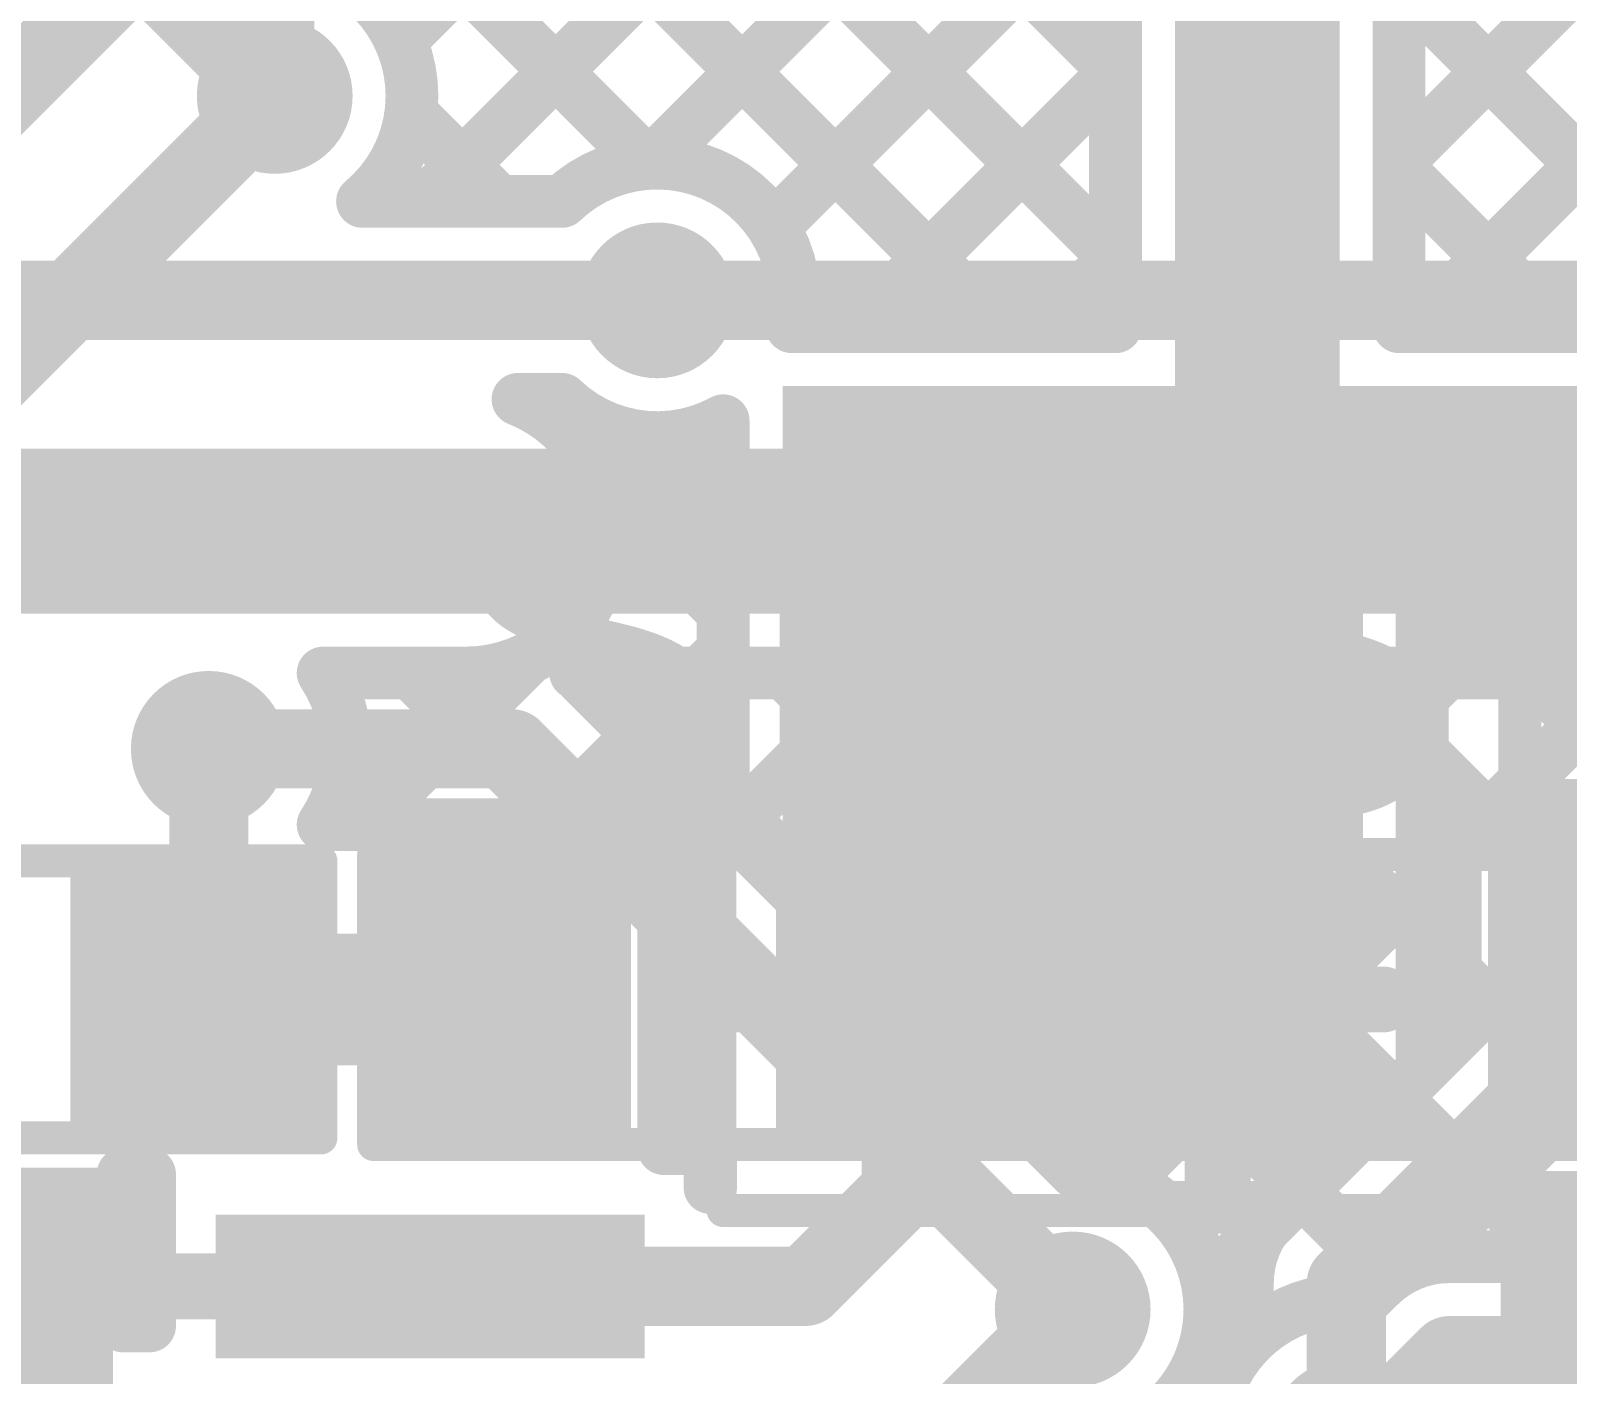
# Model space of a CAD drawing. Header units: millimetres. Extents: x -0.01 to 3.73, y -0.01 to 3.05.
# Drawn here: x 1.14 to 1.373, y 2.0532 to 2.2569 of the extents above; entities that cross this region are included whole.
import ezdxf

# ---------------------------------------------------------------- set-up
doc = ezdxf.new("R2010")
doc.units = ezdxf.units.MM
doc.header["$MEASUREMENT"] = 0
for name, color, linetype in [('BottomLayer', 5, 'Continuous'), ('TopLayer', 1, 'Continuous'), ('TopOverlay', 2, 'Continuous'), ('TopPaste', 8, 'Continuous'), ('TopSolder', 216, 'Continuous'), ('ViaHoleLayer', 16, 'Continuous')]:
    doc.layers.add(name, color=color, linetype=linetype)
doc.styles.add('Arial', font='', dxfattribs={"height": 0.2})
doc.styles.get('Arial').set_extended_font_data('Arial')

# ---------------------------------------------------------------- blocks, each defined once
blk = doc.blocks.new('16_QSOP_10')
at = {"layer": 'TopLayer'}
for points in [[(-0.0689, -0.09439), (-0.12598, -0.09439), (-0.12598, -0.08061), (-0.0689, -0.08061)], [(0.12598, -0.09439), (0.0689, -0.09439), (0.0689, -0.08061), (0.12598, -0.08061)]]:
    blk.add_hatch(color=1, dxfattribs=at).paths.add_polyline_path(points)
at = {"layer": 'TopPaste'}
for points in [[(-0.0689, -0.09439), (-0.12598, -0.09439), (-0.12598, -0.08061), (-0.0689, -0.08061)], [(0.12598, -0.09439), (0.0689, -0.09439), (0.0689, -0.08061), (0.12598, -0.08061)]]:
    blk.add_hatch(color=8, dxfattribs=at).paths.add_polyline_path(points)
at = {"layer": 'TopSolder'}
for points in [[(-0.0649, -0.09839), (-0.12998, -0.09839), (-0.12998, -0.07661), (-0.0649, -0.07661)], [(0.12998, -0.09839), (0.0649, -0.09839), (0.0649, -0.07661), (0.12998, -0.07661)]]:
    blk.add_hatch(color=216, dxfattribs=at).paths.add_polyline_path(points)
at = {"layer": 'TopOverlay', "const_width": 0.005}
blk.add_lwpolyline([(0.053, -0.099), (-0.053, -0.099)], dxfattribs=at)
at = {"layer": 'TopOverlay', "const_width": 0.0025}
for points in [[(-0.05425, -0.099, 1), (-0.05175, -0.099, 1)], [(0.05175, -0.099, 1), (0.05425, -0.099, 1)]]:
    blk.add_lwpolyline(points, format="xyb", close=True, dxfattribs=at)
blk = doc.blocks.new('S______B______31')
at = {"layer": 'TopLayer'}
for points in [[(-0.045, -0.0175), (-0.045, 0.0175), (-0.015, 0.0175), (-0.015, -0.0175)], [(0.015, -0.0175), (0.015, 0.0175), (0.045, 0.0175), (0.045, -0.0175)]]:
    blk.add_hatch(color=1, dxfattribs=at).paths.add_polyline_path(points)
at = {"layer": 'TopPaste'}
for points in [[(-0.045, -0.0175), (-0.045, 0.0175), (-0.015, 0.0175), (-0.015, -0.0175)], [(0.015, -0.0175), (0.015, 0.0175), (0.045, 0.0175), (0.045, -0.0175)]]:
    blk.add_hatch(color=8, dxfattribs=at).paths.add_polyline_path(points)
at = {"layer": 'TopSolder'}
for points in [[(-0.049, -0.0215), (-0.049, 0.0215), (-0.011, 0.0215), (-0.011, -0.0215)], [(0.011, -0.0215), (0.011, 0.0215), (0.049, 0.0215), (0.049, -0.0215)]]:
    blk.add_hatch(color=216, dxfattribs=at).paths.add_polyline_path(points)
at = {"layer": 'TopOverlay', "const_width": 0.005}
for points in [[(0.05, 0.022), (-0.05, 0.022)], [(-0.05, 0.022), (-0.05, -0.022)], [(0.05, 0.022), (0.05, -0.022)], [(0.05, -0.022), (-0.05, -0.022)]]:
    blk.add_lwpolyline(points, dxfattribs=at)
at = {"layer": 'TopOverlay', "const_width": 0.0025}
for points in [[(-0.05125, 0.022, 1), (-0.04875, 0.022, 1)], [(-0.05125, 0.022, 1), (-0.04875, 0.022, 1)], [(0.04875, 0.022, 1), (0.05125, 0.022, 1)], [(0.04875, 0.022, 1), (0.05125, 0.022, 1)], [(-0.05125, -0.022, 1), (-0.04875, -0.022, 1)], [(-0.05125, -0.022, 1), (-0.04875, -0.022, 1)], [(0.04875, -0.022, 1), (0.05125, -0.022, 1)], [(0.04875, -0.022, 1), (0.05125, -0.022, 1)]]:
    blk.add_lwpolyline(points, format="xyb", close=True, dxfattribs=at)
blk = doc.blocks.new('S______B______51')
at = {"layer": 'TopLayer'}
for points in [[(-0.045, -0.0175), (-0.045, 0.0175), (-0.015, 0.0175), (-0.015, -0.0175)], [(0.015, -0.0175), (0.015, 0.0175), (0.045, 0.0175), (0.045, -0.0175)]]:
    blk.add_hatch(color=1, dxfattribs=at).paths.add_polyline_path(points)
at = {"layer": 'TopPaste'}
for points in [[(-0.045, -0.0175), (-0.045, 0.0175), (-0.015, 0.0175), (-0.015, -0.0175)], [(0.015, -0.0175), (0.015, 0.0175), (0.045, 0.0175), (0.045, -0.0175)]]:
    blk.add_hatch(color=8, dxfattribs=at).paths.add_polyline_path(points)
at = {"layer": 'TopSolder'}
for points in [[(-0.049, -0.0215), (-0.049, 0.0215), (-0.011, 0.0215), (-0.011, -0.0215)], [(0.011, -0.0215), (0.011, 0.0215), (0.049, 0.0215), (0.049, -0.0215)]]:
    blk.add_hatch(color=216, dxfattribs=at).paths.add_polyline_path(points)
at = {"layer": 'TopOverlay', "const_width": 0.005}
for points in [[(0.05, 0.022), (-0.05, 0.022)], [(-0.05, 0.022), (-0.05, -0.022)], [(0.05, 0.022), (0.05, -0.022)], [(0.05, -0.022), (-0.05, -0.022)]]:
    blk.add_lwpolyline(points, dxfattribs=at)
at = {"layer": 'TopOverlay', "const_width": 0.0025}
for points in [[(-0.05125, 0.022, 1), (-0.04875, 0.022, 1)], [(-0.05125, 0.022, 1), (-0.04875, 0.022, 1)], [(0.04875, 0.022, 1), (0.05125, 0.022, 1)], [(0.04875, 0.022, 1), (0.05125, 0.022, 1)], [(-0.05125, -0.022, 1), (-0.04875, -0.022, 1)], [(-0.05125, -0.022, 1), (-0.04875, -0.022, 1)], [(0.04875, -0.022, 1), (0.05125, -0.022, 1)], [(0.04875, -0.022, 1), (0.05125, -0.022, 1)]]:
    blk.add_lwpolyline(points, format="xyb", close=True, dxfattribs=at)
blk = doc.blocks.new('S______B______52')
at = {"layer": 'TopLayer'}
for points in [[(-0.045, -0.0175), (-0.045, 0.0175), (-0.015, 0.0175), (-0.015, -0.0175)], [(0.015, -0.0175), (0.015, 0.0175), (0.045, 0.0175), (0.045, -0.0175)]]:
    blk.add_hatch(color=1, dxfattribs=at).paths.add_polyline_path(points)
at = {"layer": 'TopPaste'}
for points in [[(-0.045, -0.0175), (-0.045, 0.0175), (-0.015, 0.0175), (-0.015, -0.0175)], [(0.015, -0.0175), (0.015, 0.0175), (0.045, 0.0175), (0.045, -0.0175)]]:
    blk.add_hatch(color=8, dxfattribs=at).paths.add_polyline_path(points)
at = {"layer": 'TopSolder'}
for points in [[(-0.049, -0.0215), (-0.049, 0.0215), (-0.011, 0.0215), (-0.011, -0.0215)], [(0.011, -0.0215), (0.011, 0.0215), (0.049, 0.0215), (0.049, -0.0215)]]:
    blk.add_hatch(color=216, dxfattribs=at).paths.add_polyline_path(points)
at = {"layer": 'TopOverlay', "const_width": 0.005}
for points in [[(-0.05, 0.022), (0.05, 0.022)], [(-0.05, -0.022), (-0.05, 0.022)], [(0.05, -0.022), (0.05, 0.022)], [(-0.05, -0.022), (0.05, -0.022)]]:
    blk.add_lwpolyline(points, dxfattribs=at)
at = {"layer": 'TopOverlay', "const_width": 0.0025}
for points in [[(-0.05125, 0.022, 1), (-0.04875, 0.022, 1)], [(-0.05125, 0.022, 1), (-0.04875, 0.022, 1)], [(0.04875, 0.022, 1), (0.05125, 0.022, 1)], [(0.04875, 0.022, 1), (0.05125, 0.022, 1)], [(-0.05125, -0.022, 1), (-0.04875, -0.022, 1)], [(-0.05125, -0.022, 1), (-0.04875, -0.022, 1)], [(0.04875, -0.022, 1), (0.05125, -0.022, 1)], [(0.04875, -0.022, 1), (0.05125, -0.022, 1)]]:
    blk.add_lwpolyline(points, format="xyb", close=True, dxfattribs=at)
blk = doc.blocks.new('R__0603_102')
at = {"layer": 'TopLayer'}
for points in [[(-0.015, 0.0175), (-0.015, -0.0175), (-0.045, -0.0175), (-0.045, 0.0175)], [(0.045, 0.0175), (0.045, -0.0175), (0.015, -0.0175), (0.015, 0.0175)]]:
    blk.add_hatch(color=1, dxfattribs=at).paths.add_polyline_path(points)
at = {"layer": 'TopPaste'}
for points in [[(-0.015, 0.0175), (-0.015, -0.0175), (-0.045, -0.0175), (-0.045, 0.0175)], [(0.045, 0.0175), (0.045, -0.0175), (0.015, -0.0175), (0.015, 0.0175)]]:
    blk.add_hatch(color=8, dxfattribs=at).paths.add_polyline_path(points)
at = {"layer": 'TopSolder'}
for points in [[(-0.011, 0.0215), (-0.011, -0.0215), (-0.049, -0.0215), (-0.049, 0.0215)], [(0.049, 0.0215), (0.049, -0.0215), (0.011, -0.0215), (0.011, 0.0215)]]:
    blk.add_hatch(color=216, dxfattribs=at).paths.add_polyline_path(points)
at = {"layer": 'TopOverlay', "const_width": 0.005}
for points in [[(0.049, 0.021), (-0.049, 0.021)], [(-0.049, 0.021), (-0.049, -0.021)], [(0.049, 0.021), (0.049, -0.021)], [(0.049, -0.021), (-0.049, -0.021)]]:
    blk.add_lwpolyline(points, dxfattribs=at)
at = {"layer": 'TopOverlay', "const_width": 0.0025}
for points in [[(-0.05025, 0.021, 1), (-0.04775, 0.021, 1)], [(-0.05025, 0.021, 1), (-0.04775, 0.021, 1)], [(0.04775, 0.021, 1), (0.05025, 0.021, 1)], [(0.04775, 0.021, 1), (0.05025, 0.021, 1)], [(-0.05025, -0.021, 1), (-0.04775, -0.021, 1)], [(-0.05025, -0.021, 1), (-0.04775, -0.021, 1)], [(0.04775, -0.021, 1), (0.05025, -0.021, 1)], [(0.04775, -0.021, 1), (0.05025, -0.021, 1)]]:
    blk.add_lwpolyline(points, format="xyb", close=True, dxfattribs=at)

msp = doc.modelspace()

# ---------------------------------------------------------------- hatches: boundary and pattern name
at = {"layer": 'BottomLayer'}
h = msp.add_hatch(color=5, dxfattribs=at)
edge = h.paths.add_edge_path()
edge.add_arc((1.177, 2.247), 0.01181, 0, 360)
h = msp.add_hatch(color=5, dxfattribs=at)
edge = h.paths.add_edge_path()
edge.add_arc((1.235, 2.216), 0.01181, 0, 360)
h = msp.add_hatch(color=5, dxfattribs=at)
edge = h.paths.add_edge_path()
edge.add_arc((1.206, 2.181), 0.01181, 0, 360)
h = msp.add_hatch(color=5, dxfattribs=at)
edge = h.paths.add_edge_path()
edge.add_arc((1.167, 2.148), 0.01181, 0, 360)
h = msp.add_hatch(color=5, dxfattribs=at)
edge = h.paths.add_edge_path()
edge.add_arc((1.298, 2.063), 0.01181, 0, 360)
h = msp.add_hatch(color=5, dxfattribs=at)
edge = h.paths.add_edge_path()
edge.add_arc((1.33961, 2.04365), 0.01181, 0, 360)
at = {"layer": 'TopLayer'}
h = msp.add_hatch(color=1, dxfattribs=at)
edge = h.paths.add_edge_path()
edge.add_arc((1.177, 2.247), 0.01181, 0, 360)
h = msp.add_hatch(color=1, dxfattribs=at)
edge = h.paths.add_edge_path()
edge.add_arc((1.235, 2.216), 0.01181, 0, 360)
msp.add_hatch(color=1, dxfattribs=at).paths.add_polyline_path([(1.254, 2.089), (1.342, 2.089), (1.342, 2.203), (1.254, 2.203)])
h = msp.add_hatch(color=1, dxfattribs=at)
edge = h.paths.add_edge_path()
edge.add_arc((1.206, 2.181), 0.01181, 0, 360)
h = msp.add_hatch(color=1, dxfattribs=at)
edge = h.paths.add_edge_path()
edge.add_arc((1.167, 2.148), 0.01181, 0, 360)
h = msp.add_hatch(color=1, dxfattribs=at)
edge = h.paths.add_edge_path()
edge.add_arc((1.298, 2.063), 0.01181, 0, 360)
h = msp.add_hatch(color=1, dxfattribs=at)
edge = h.paths.add_edge_path()
edge.add_arc((1.33961, 2.04365), 0.01181, 0, 360)
at = {"layer": 'ViaHoleLayer'}
h = msp.add_hatch(color=16, dxfattribs=at)
edge = h.paths.add_edge_path()
edge.add_arc((1.177, 2.247), 0.00591, 0, 360)
h = msp.add_hatch(color=16, dxfattribs=at)
edge = h.paths.add_edge_path()
edge.add_arc((1.235, 2.216), 0.00591, 0, 360)
h = msp.add_hatch(color=16, dxfattribs=at)
edge = h.paths.add_edge_path()
edge.add_arc((1.206, 2.181), 0.00591, 0, 360)
h = msp.add_hatch(color=16, dxfattribs=at)
edge = h.paths.add_edge_path()
edge.add_arc((1.167, 2.148), 0.00591, 0, 360)
h = msp.add_hatch(color=16, dxfattribs=at)
edge = h.paths.add_edge_path()
edge.add_arc((1.298, 2.063), 0.00591, 0, 360)

# ---------------------------------------------------------------- linework, layer by layer
at = {"layer": 'BottomLayer'}
for points, const_width in [([(1.057, 2.168), (1.192, 2.303)], 0.012), ([(1.074, 2.144), (1.177, 2.247)], 0.012), ([(1.235, 2.216), (2.01233, 2.216)], 0.012), ([(1.206, 2.181), (1.835, 2.181)], 0.025), ([(1.22263, 2.1595), (1.835, 2.1595)], 0.008), ([(1.22361, 2.1586), (1.29841, 2.08381)], 0.008), ([(1.22595, 2.1595), (1.30203, 2.08342)], 0.008), ([(1.23213, 2.15008), (1.24155, 2.1595)], 0.008), ([(1.24627, 2.13594), (1.26983, 2.1595)], 0.008), ([(1.25423, 2.1595), (1.34589, 2.06784)], 0.008), ([(1.26042, 2.1218), (1.29812, 2.1595)], 0.008), ([(1.27456, 2.10766), (1.3264, 2.1595)], 0.008), ([(1.28252, 2.1595), (1.3685, 2.07351)], 0.008), ([(1.2887, 2.09351), (1.35469, 2.1595)], 0.008), ([(1.30578, 2.0823), (1.38297, 2.1595)], 0.008), ([(1.3108, 2.1595), (1.3903, 2.08)], 0.008), ([(1.31848, 2.06672), (1.41126, 2.1595)], 0.008), ([(1.33908, 2.1595), (1.41705, 2.08153)], 0.008), ([(1.35022, 2.07018), (1.43954, 2.1595)], 0.008), ([(1.36737, 2.1595), (1.42, 2.10687)], 0.008), ([(1.167, 2.148), (1.213, 2.148)], 0.012), ([(1.213, 2.148), (1.298, 2.063)], 0.012), ([(1.106, 2.078), (1.156, 2.028)], 0.025), ([(1.3685, 2.08), (1.41624, 2.08)], 0.008), ([(1.3685, 2.071), (1.3685, 2.08)], 0.008), ([(1.35511, 2.071), (1.3685, 2.071)], 0.008), ([(1.31842, 2.06703), (1.32603, 2.05942)], 0.008), ([(1.34219, 2.0643), (1.34449, 2.0666)], 0.008), ([(1.34275, 2.04365), (1.35511, 2.056)], 0.012), ([(1.35511, 2.056), (1.395, 2.056)], 0.012)]:
    msp.add_lwpolyline(points, dxfattribs=dict(at, const_width=const_width))
for points, const_width in [([(1.174, 2.247, 1), (1.18, 2.247, 1)], 0.006), ([(1.232, 2.216, 1), (1.238, 2.216, 1)], 0.006), ([(1.19975, 2.181, 1), (1.21225, 2.181, 1)], 0.0125), ([(1.22063, 2.1595, 1), (1.22463, 2.1595, 1)], 0.004), ([(1.22161, 2.1586, 1), (1.22561, 2.1586, 1)], 0.004), ([(1.22395, 2.1595, 1), (1.22795, 2.1595, 1)], 0.004), ([(1.23955, 2.1595, 1), (1.24355, 2.1595, 1)], 0.004), ([(1.25223, 2.1595, 1), (1.25623, 2.1595, 1)], 0.004), ([(1.26783, 2.1595, 1), (1.27183, 2.1595, 1)], 0.004), ([(1.28052, 2.1595, 1), (1.28452, 2.1595, 1)], 0.004), ([(1.29612, 2.1595, 1), (1.30012, 2.1595, 1)], 0.004), ([(1.3088, 2.1595, 1), (1.3128, 2.1595, 1)], 0.004), ([(1.3244, 2.1595, 1), (1.3284, 2.1595, 1)], 0.004), ([(1.33708, 2.1595, 1), (1.34108, 2.1595, 1)], 0.004), ([(1.35269, 2.1595, 1), (1.35669, 2.1595, 1)], 0.004), ([(1.36537, 2.1595, 1), (1.36937, 2.1595, 1)], 0.004), ([(1.164, 2.148, 1), (1.17, 2.148, 1)], 0.006), ([(1.21, 2.148, 1), (1.216, 2.148, 1)], 0.006), ([(1.21, 2.148, 1), (1.216, 2.148, 1)], 0.006), ([(1.23013, 2.15008, 1), (1.23413, 2.15008, 1)], 0.004), ([(1.24427, 2.13594, 1), (1.24827, 2.13594, 1)], 0.004), ([(1.25842, 2.1218, 1), (1.26242, 2.1218, 1)], 0.004), ([(1.27256, 2.10766, 1), (1.27656, 2.10766, 1)], 0.004), ([(1.2867, 2.09351, 1), (1.2907, 2.09351, 1)], 0.004), ([(1.29641, 2.08381, 1), (1.30041, 2.08381, 1)], 0.004), ([(1.29641, 2.08381, 1), (1.30041, 2.08381, 1)], 0.004), ([(1.30003, 2.08342, 1), (1.30403, 2.08342, 1)], 0.004), ([(1.30378, 2.0823, 1), (1.30778, 2.0823, 1)], 0.004), ([(1.3665, 2.08, 1), (1.3705, 2.08, 1)], 0.004), ([(1.3665, 2.08, 1), (1.3705, 2.08, 1)], 0.004), ([(1.3665, 2.07351, 1), (1.3705, 2.07351, 1)], 0.004), ([(1.34822, 2.07018, 1), (1.35222, 2.07018, 1)], 0.004), ([(1.35311, 2.071, 1), (1.35711, 2.071, 1)], 0.004), ([(1.35311, 2.071, 1), (1.35711, 2.071, 1)], 0.004), ([(1.35311, 2.071, 1), (1.35711, 2.071, 1)], 0.004), ([(1.3665, 2.071, 1), (1.3705, 2.071, 1)], 0.004), ([(1.3665, 2.071, 1), (1.3705, 2.071, 1)], 0.004), ([(1.34389, 2.06784, 1), (1.34789, 2.06784, 1)], 0.004), ([(1.31642, 2.06703, 1), (1.32042, 2.06703, 1)], 0.004), ([(1.31648, 2.06672, 1), (1.32048, 2.06672, 1)], 0.004), ([(1.34249, 2.0666, 1), (1.34649, 2.0666, 1)], 0.004), ([(1.3425, 2.06661, 1), (1.3465, 2.06661, 1)], 0.004), ([(1.34251, 2.06661, 1), (1.34651, 2.06661, 1)], 0.004), ([(1.295, 2.063, 1), (1.301, 2.063, 1)], 0.006), ([(1.31681, 2.063, 1), (1.32081, 2.063, 1)], 0.004), ([(1.31681, 2.063, 1), (1.32081, 2.063, 1)], 0.004), ([(1.34019, 2.0643, 1), (1.34419, 2.0643, 1)], 0.004), ([(1.34019, 2.0643, 1), (1.34419, 2.0643, 1)], 0.004), ([(1.32403, 2.05942, 1), (1.32803, 2.05942, 1)], 0.004), ([(1.35211, 2.056, 1), (1.35811, 2.056, 1)], 0.006), ([(1.35211, 2.056, 1), (1.35811, 2.056, 1)], 0.006)]:
    msp.add_lwpolyline(points, format="xyb", close=True, dxfattribs=dict(at, const_width=const_width))
at = {"layer": 'BottomLayer', "const_width": 0.008}
for points in [[(1.29841, 2.08381, -0.408508), (1.31881, 2.063)], [(1.3445, 2.06661, -0.198912), (1.35511, 2.071)], [(1.34451, 2.06661, -0.198764), (1.35511, 2.071)], [(1.31881, 2.063, -0.204614), (1.31239, 2.04797)], [(1.3188, 2.04398, -0.446368), (1.34219, 2.0643)]]:
    msp.add_lwpolyline(points, format="xyb", dxfattribs=at)
at = {"layer": 'TopLayer'}
for points, const_width in [([(1.3475, 2.23717), (1.53856, 2.42823)], 0.008), ([(1.35062, 2.212), (1.5527, 2.41408)], 0.008), ([(1.326, 2.177), (1.326, 2.376)], 0.025), ([(1.177, 2.247), (1.177, 2.381)], 0.012), ([(1.3475, 2.212), (1.3475, 2.376)], 0.008), ([(1.3045, 2.212), (1.3045, 2.36709)], 0.008), ([(1.19991, 2.231), (1.3045, 2.33559)], 0.008), ([(1.24237, 2.31278), (1.3045, 2.25065)], 0.008), ([(1.23398, 2.23679), (1.3045, 2.3073)], 0.008), ([(1.23865, 2.28822), (1.3045, 2.22237)], 0.008), ([(1.21362, 2.28496), (1.28658, 2.212)], 0.008), ([(1.19604, 2.25541), (1.22285, 2.28222)], 0.008), ([(1.192, 2.2783), (1.23354, 2.23676)], 0.008), ([(1.25259, 2.22711), (1.3045, 2.27902)], 0.008), ([(1.15457, 2.26943), (1.177, 2.247)], 0.012), ([(1.3475, 2.26422), (1.39972, 2.212)], 0.008), ([(1.26577, 2.212), (1.3045, 2.25073)], 0.008), ([(1.19764, 2.24437), (1.21101, 2.231)], 0.008), ([(1.3475, 2.23594), (1.37144, 2.212)], 0.008), ([(1.19031, 2.231), (1.22057, 2.231)], 0.008), ([(1.29405, 2.212), (1.3045, 2.22245)], 0.008), ([(0.927, 2.216), (1.235, 2.216)], 0.012), ([(1.25576, 2.21454), (1.2583, 2.212)], 0.008), ([(1.25542, 2.212), (1.3045, 2.212)], 0.008), ([(1.3475, 2.212), (1.351, 2.212)], 0.008), ([(1.3475, 2.212), (1.351, 2.212)], 0.008), ([(1.351, 2.212), (1.4505, 2.212)], 0.008), ([(1.21389, 2.201), (1.22057, 2.201)], 0.008), ([(1.22144, 2.19596), (1.22389, 2.19841)], 0.008), ([(1.3395, 2.1905), (1.4505, 2.1905)], 0.025), ([(1.245, 2.1415), (1.245, 2.19775)], 0.008), ([(1.22531, 2.17154), (1.245, 2.19123)], 0.008), ([(0.954, 2.181), (1.206, 2.181)], 0.025), ([(1.22661, 2.18712), (1.245, 2.16873)], 0.008), ([(1.351, 2.169), (1.44159, 2.169)], 0.008), ([(1.351, 2.15581), (1.36419, 2.169)], 0.008), ([(1.351, 2.09971), (1.351, 2.169)], 0.008), ([(1.35787, 2.169), (1.39037, 2.1365)], 0.008), ([(1.35997, 2.1365), (1.39247, 2.169)], 0.008), ([(1.21855, 2.1365), (1.245, 2.16295)], 0.008), ([(1.22041, 2.16504), (1.24395, 2.1415)], 0.008), ([(1.19027, 2.1365), (1.21546, 2.16169)], 0.008), ([(1.18434, 2.1595), (1.206, 2.1595)], 0.008), ([(1.19766, 2.1595), (1.22066, 2.1365)], 0.008), ([(1.167, 2.112), (1.167, 2.148)], 0.012), ([(1.351, 2.14758), (1.36208, 2.1365)], 0.008), ([(1.18692, 2.14196), (1.19238, 2.1365)], 0.008), ([(1.243, 2.08739), (1.243, 2.1415)], 0.008), ([(1.18434, 2.1365), (1.188, 2.1365)], 0.008), ([(1.189, 2.1365), (1.236, 2.1365)], 0.008), ([(1.236, 2.08739), (1.236, 2.1365)], 0.008), ([(1.356, 2.13253), (1.35997, 2.1365)], 0.008), ([(1.356, 2.10471), (1.356, 2.1365)], 0.008), ([(1.356, 2.1365), (1.404, 2.1365)], 0.008), ([(1.236, 2.12567), (1.243, 2.13267)], 0.008), ([(1.2745, 2.1125), (1.2745, 2.1255)], 0.025), ([(1.351, 2.12753), (1.356, 2.13253)], 0.008), ([(1.236, 2.12116), (1.243, 2.11416)], 0.008), ([(1.272, 2.11), (1.2745, 2.1125)], 0.025), ([(1.351, 2.1193), (1.356, 2.1143)], 0.008), ([(1.272, 2.11), (1.32, 2.11)], 0.025), ([(1.165, 2.11), (1.212, 2.11)], 0.02), ([(1.165, 2.11), (1.167, 2.112)], 0.012), ([(1.272, 2.081), (1.272, 2.11)], 0.012), ([(1.247, 2.11), (1.272, 2.11)], 0.01), ([(1.32, 2.0825), (1.32, 2.11)], 0.01), ([(1.32, 2.11), (1.345, 2.11)], 0.01), ([(1.3395, 2.067), (1.38, 2.1075)], 0.012), ([(1.351, 2.09971), (1.356, 2.10471)], 0.008), ([(1.236, 2.09738), (1.243, 2.10438)], 0.008), ([(1.236, 2.09288), (1.24149, 2.08739)], 0.008), ([(1.236, 2.08739), (1.243, 2.08739)], 0.008), ([(1.243, 2.0815), (1.243, 2.08739)], 0.008), ([(1.2431, 2.0815), (1.2431, 2.08739)], 0.008), ([(1.154, 2.0835), (1.15802, 2.0835)], 0.008), ([(1.154, 2.0605), (1.154, 2.0835)], 0.008), ([(1.15802, 2.0605), (1.15802, 2.0835)], 0.008), ([(1.2575, 2.0665), (1.272, 2.081)], 0.012), ([(1.31189, 2.0785), (1.32979, 2.0785)], 0.008), ([(1.154, 2.07195), (1.15802, 2.07597)], 0.008), ([(1.31848, 2.06672), (1.32691, 2.07516)], 0.008), ([(1.16202, 2.0665), (1.20056, 2.0665)], 0.01), ([(1.20056, 2.0665), (1.2575, 2.0665)], 0.012), ([(1.3395, 2.04375), (1.3395, 2.067)], 0.012), ([(1.13, 2.0415), (1.13, 2.06)], 0.02), ([(1.31842, 2.06703), (1.3245, 2.06095)], 0.008), ([(1.3245, 2.05796), (1.3245, 2.067)], 0.008), ([(1.2515, 2.0165), (1.298, 2.063)], 0.012), ([(1.154, 2.0605), (1.15802, 2.0605)], 0.008)]:
    msp.add_lwpolyline(points, dxfattribs=dict(at, const_width=const_width))
at = {"layer": 'TopLayer', "const_width": 0.008}
for points in [[(1.192, 2.26143, -0.193845), (1.19781, 2.247)], [(1.19781, 2.247, -0.222832), (1.19031, 2.231)], [(1.22057, 2.231, -0.661143), (1.25581, 2.216)], [(1.25581, 2.216, -0.04839), (1.25542, 2.212)], [(1.21389, 2.201, -0.30798), (1.2275, 2.181)], [(1.245, 2.19775, -0.32782), (1.22057, 2.201)], [(1.2275, 2.181, -0.414214), (1.206, 2.1595)], [(1.18434, 2.1595, -0.147422), (1.18781, 2.148)], [(1.18781, 2.148, -0.147422), (1.18434, 2.1365)], [(1.31189, 2.0785, -0.213203), (1.31881, 2.063)], [(1.3245, 2.067, -0.198912), (1.32889, 2.07761)], [(1.3245, 2.067, -0.198764), (1.32889, 2.0776)], [(1.31881, 2.063, -0.408508), (1.29841, 2.04219)], [(1.3514, 2.0265, -0.900169), (1.3245, 2.05796)]]:
    msp.add_lwpolyline(points, format="xyb", dxfattribs=at)
at = {"layer": 'TopLayer'}
for points, const_width in [([(1.19404, 2.25541, 1), (1.19804, 2.25541, 1)], 0.004), ([(1.3025, 2.25073, 1), (1.3065, 2.25073, 1)], 0.004), ([(1.3025, 2.25065, 1), (1.3065, 2.25065, 1)], 0.004), ([(1.174, 2.247, 1), (1.18, 2.247, 1)], 0.006), ([(1.174, 2.247, 1), (1.18, 2.247, 1)], 0.006), ([(1.19581, 2.247, 1), (1.19981, 2.247, 1)], 0.004), ([(1.19581, 2.247, 1), (1.19981, 2.247, 1)], 0.004), ([(1.19564, 2.24437, 1), (1.19964, 2.24437, 1)], 0.004), ([(1.23154, 2.23676, 1), (1.23554, 2.23676, 1)], 0.004), ([(1.23198, 2.23679, 1), (1.23598, 2.23679, 1)], 0.004), ([(1.3455, 2.23717, 1), (1.3495, 2.23717, 1)], 0.004), ([(1.3455, 2.23594, 1), (1.3495, 2.23594, 1)], 0.004), ([(1.18831, 2.231, 1), (1.19231, 2.231, 1)], 0.004), ([(1.18831, 2.231, 1), (1.19231, 2.231, 1)], 0.004), ([(1.19791, 2.231, 1), (1.20191, 2.231, 1)], 0.004), ([(1.20901, 2.231, 1), (1.21301, 2.231, 1)], 0.004), ([(1.21857, 2.231, 1), (1.22257, 2.231, 1)], 0.004), ([(1.21857, 2.231, 1), (1.22257, 2.231, 1)], 0.004), ([(1.25059, 2.22711, 1), (1.25459, 2.22711, 1)], 0.004), ([(1.3025, 2.22245, 1), (1.3065, 2.22245, 1)], 0.004), ([(1.3025, 2.22237, 1), (1.3065, 2.22237, 1)], 0.004), ([(1.232, 2.216, 1), (1.238, 2.216, 1)], 0.006), ([(1.25376, 2.21454, 1), (1.25776, 2.21454, 1)], 0.004), ([(1.25381, 2.216, 1), (1.25781, 2.216, 1)], 0.004), ([(1.25381, 2.216, 1), (1.25781, 2.216, 1)], 0.004), ([(1.25342, 2.212, 1), (1.25742, 2.212, 1)], 0.004), ([(1.25342, 2.212, 1), (1.25742, 2.212, 1)], 0.004), ([(1.2563, 2.212, 1), (1.2603, 2.212, 1)], 0.004), ([(1.26377, 2.212, 1), (1.26777, 2.212, 1)], 0.004), ([(1.28458, 2.212, 1), (1.28858, 2.212, 1)], 0.004), ([(1.29205, 2.212, 1), (1.29605, 2.212, 1)], 0.004), ([(1.3025, 2.212, 1), (1.3065, 2.212, 1)], 0.004), ([(1.3025, 2.212, 1), (1.3065, 2.212, 1)], 0.004), ([(1.3455, 2.212, 1), (1.3495, 2.212, 1)], 0.004), ([(1.3455, 2.212, 1), (1.3495, 2.212, 1)], 0.004), ([(1.3455, 2.212, 1), (1.3495, 2.212, 1)], 0.004), ([(1.34862, 2.212, 1), (1.35262, 2.212, 1)], 0.004), ([(1.349, 2.212, 1), (1.353, 2.212, 1)], 0.004), ([(1.349, 2.212, 1), (1.353, 2.212, 1)], 0.004), ([(1.349, 2.212, 1), (1.353, 2.212, 1)], 0.004), ([(1.36944, 2.212, 1), (1.37344, 2.212, 1)], 0.004), ([(1.21189, 2.201, 1), (1.21589, 2.201, 1)], 0.004), ([(1.21189, 2.201, 1), (1.21589, 2.201, 1)], 0.004), ([(1.21857, 2.201, 1), (1.22257, 2.201, 1)], 0.004), ([(1.21857, 2.201, 1), (1.22257, 2.201, 1)], 0.004), ([(1.22189, 2.19841, 1), (1.22589, 2.19841, 1)], 0.004), ([(1.33325, 2.1905, 1), (1.34575, 2.1905, 1)], 0.0125), ([(1.21944, 2.19596, 1), (1.22344, 2.19596, 1)], 0.004), ([(1.243, 2.19775, 1), (1.247, 2.19775, 1)], 0.004), ([(1.243, 2.19775, 1), (1.247, 2.19775, 1)], 0.004), ([(1.243, 2.19123, 1), (1.247, 2.19123, 1)], 0.004), ([(1.19975, 2.181, 1), (1.21225, 2.181, 1)], 0.0125), ([(1.22461, 2.18712, 1), (1.22861, 2.18712, 1)], 0.004), ([(1.31975, 2.177, 1), (1.33225, 2.177, 1)], 0.0125), ([(1.2255, 2.181, 1), (1.2295, 2.181, 1)], 0.004), ([(1.2255, 2.181, 1), (1.2295, 2.181, 1)], 0.004), ([(1.22331, 2.17154, 1), (1.22731, 2.17154, 1)], 0.004), ([(1.243, 2.16873, 1), (1.247, 2.16873, 1)], 0.004), ([(1.349, 2.169, 1), (1.353, 2.169, 1)], 0.004), ([(1.349, 2.169, 1), (1.353, 2.169, 1)], 0.004), ([(1.35587, 2.169, 1), (1.35987, 2.169, 1)], 0.004), ([(1.36219, 2.169, 1), (1.36619, 2.169, 1)], 0.004), ([(1.21841, 2.16504, 1), (1.22241, 2.16504, 1)], 0.004), ([(1.243, 2.16295, 1), (1.247, 2.16295, 1)], 0.004), ([(1.21346, 2.16169, 1), (1.21746, 2.16169, 1)], 0.004), ([(1.18234, 2.1595, 1), (1.18634, 2.1595, 1)], 0.004), ([(1.18234, 2.1595, 1), (1.18634, 2.1595, 1)], 0.004), ([(1.19566, 2.1595, 1), (1.19966, 2.1595, 1)], 0.004), ([(1.204, 2.1595, 1), (1.208, 2.1595, 1)], 0.004), ([(1.204, 2.1595, 1), (1.208, 2.1595, 1)], 0.004), ([(1.349, 2.15581, 1), (1.353, 2.15581, 1)], 0.004), ([(1.164, 2.148, 1), (1.17, 2.148, 1)], 0.006), ([(1.18581, 2.148, 1), (1.18981, 2.148, 1)], 0.004), ([(1.18581, 2.148, 1), (1.18981, 2.148, 1)], 0.004), ([(1.349, 2.14758, 1), (1.353, 2.14758, 1)], 0.004), ([(1.18492, 2.14196, 1), (1.18892, 2.14196, 1)], 0.004), ([(1.241, 2.1415, 1), (1.245, 2.1415, 1)], 0.004), ([(1.24195, 2.1415, 1), (1.24595, 2.1415, 1)], 0.004), ([(1.243, 2.1415, 1), (1.247, 2.1415, 1)], 0.004), ([(1.18234, 2.1365, 1), (1.18634, 2.1365, 1)], 0.004), ([(1.18234, 2.1365, 1), (1.18634, 2.1365, 1)], 0.004), ([(1.186, 2.1365, 1), (1.19, 2.1365, 1)], 0.004), ([(1.187, 2.1365, 1), (1.191, 2.1365, 1)], 0.004), ([(1.18827, 2.1365, 1), (1.19227, 2.1365, 1)], 0.004), ([(1.19038, 2.1365, 1), (1.19438, 2.1365, 1)], 0.004), ([(1.21655, 2.1365, 1), (1.22055, 2.1365, 1)], 0.004), ([(1.21866, 2.1365, 1), (1.22266, 2.1365, 1)], 0.004), ([(1.234, 2.1365, 1), (1.238, 2.1365, 1)], 0.004), ([(1.234, 2.1365, 1), (1.238, 2.1365, 1)], 0.004), ([(1.354, 2.1365, 1), (1.358, 2.1365, 1)], 0.004), ([(1.354, 2.1365, 1), (1.358, 2.1365, 1)], 0.004), ([(1.35797, 2.1365, 1), (1.36197, 2.1365, 1)], 0.004), ([(1.35797, 2.1365, 1), (1.36197, 2.1365, 1)], 0.004), ([(1.36008, 2.1365, 1), (1.36408, 2.1365, 1)], 0.004), ([(1.241, 2.13267, 1), (1.245, 2.13267, 1)], 0.004), ([(1.26825, 2.1255, 1), (1.28075, 2.1255, 1)], 0.0125), ([(1.354, 2.13253, 1), (1.358, 2.13253, 1)], 0.004), ([(1.354, 2.13253, 1), (1.358, 2.13253, 1)], 0.004), ([(1.234, 2.12567, 1), (1.238, 2.12567, 1)], 0.004), ([(1.349, 2.12753, 1), (1.353, 2.12753, 1)], 0.004), ([(1.234, 2.12116, 1), (1.238, 2.12116, 1)], 0.004), ([(1.26825, 2.1125, 1), (1.28075, 2.1125, 1)], 0.0125), ([(1.26825, 2.1125, 1), (1.28075, 2.1125, 1)], 0.0125), ([(1.349, 2.1193, 1), (1.353, 2.1193, 1)], 0.004), ([(1.26575, 2.11, 1), (1.27825, 2.11, 1)], 0.0125), ([(1.26575, 2.11, 1), (1.27825, 2.11, 1)], 0.0125), ([(1.31375, 2.11, 1), (1.32625, 2.11, 1)], 0.0125), ([(1.16, 2.11, 1), (1.17, 2.11, 1)], 0.01), ([(1.164, 2.112, 1), (1.17, 2.112, 1)], 0.006), ([(1.164, 2.112, 1), (1.17, 2.112, 1)], 0.006), ([(1.207, 2.11, 1), (1.217, 2.11, 1)], 0.01), ([(1.241, 2.11416, 1), (1.245, 2.11416, 1)], 0.004), ([(1.354, 2.1143, 1), (1.358, 2.1143, 1)], 0.004), ([(1.162, 2.11, 1), (1.168, 2.11, 1)], 0.006), ([(1.269, 2.11, 1), (1.275, 2.11, 1)], 0.006), ([(1.2445, 2.11, 1), (1.2495, 2.11, 1)], 0.005), ([(1.2695, 2.11, 1), (1.2745, 2.11, 1)], 0.005), ([(1.3175, 2.11, 1), (1.3225, 2.11, 1)], 0.005), ([(1.3175, 2.11, 1), (1.3225, 2.11, 1)], 0.005), ([(1.3425, 2.11, 1), (1.3475, 2.11, 1)], 0.005), ([(1.354, 2.10471, 1), (1.358, 2.10471, 1)], 0.004), ([(1.354, 2.10471, 1), (1.358, 2.10471, 1)], 0.004), ([(1.241, 2.10438, 1), (1.245, 2.10438, 1)], 0.004), ([(1.349, 2.09971, 1), (1.353, 2.09971, 1)], 0.004), ([(1.349, 2.09971, 1), (1.353, 2.09971, 1)], 0.004), ([(1.234, 2.09738, 1), (1.238, 2.09738, 1)], 0.004), ([(1.234, 2.09288, 1), (1.238, 2.09288, 1)], 0.004), ([(1.234, 2.08739, 1), (1.238, 2.08739, 1)], 0.004), ([(1.234, 2.08739, 1), (1.238, 2.08739, 1)], 0.004), ([(1.23949, 2.08739, 1), (1.24349, 2.08739, 1)], 0.004), ([(1.241, 2.08739, 1), (1.245, 2.08739, 1)], 0.004), ([(1.241, 2.08739, 1), (1.245, 2.08739, 1)], 0.004), ([(1.241, 2.08739, 1), (1.245, 2.08739, 1)], 0.004), ([(1.2411, 2.08739, 1), (1.2451, 2.08739, 1)], 0.004), ([(1.152, 2.0835, 1), (1.156, 2.0835, 1)], 0.004), ([(1.152, 2.0835, 1), (1.156, 2.0835, 1)], 0.004), ([(1.15602, 2.0835, 1), (1.16002, 2.0835, 1)], 0.004), ([(1.15602, 2.0835, 1), (1.16002, 2.0835, 1)], 0.004), ([(1.241, 2.0815, 1), (1.245, 2.0815, 1)], 0.004), ([(1.2411, 2.0815, 1), (1.2451, 2.0815, 1)], 0.004), ([(1.269, 2.081, 1), (1.275, 2.081, 1)], 0.006), ([(1.269, 2.081, 1), (1.275, 2.081, 1)], 0.006), ([(1.3175, 2.0825, 1), (1.3225, 2.0825, 1)], 0.005), ([(1.30989, 2.0785, 1), (1.31389, 2.0785, 1)], 0.004), ([(1.30989, 2.0785, 1), (1.31389, 2.0785, 1)], 0.004), ([(1.32689, 2.07761, 1), (1.33089, 2.07761, 1)], 0.004), ([(1.32689, 2.0776, 1), (1.33089, 2.0776, 1)], 0.004), ([(1.32779, 2.0785, 1), (1.33179, 2.0785, 1)], 0.004), ([(1.15602, 2.07597, 1), (1.16002, 2.07597, 1)], 0.004), ([(1.32491, 2.07516, 1), (1.32891, 2.07516, 1)], 0.004), ([(1.152, 2.07195, 1), (1.156, 2.07195, 1)], 0.004), ([(1.15952, 2.0665, 1), (1.16452, 2.0665, 1)], 0.005), ([(1.19756, 2.0665, 1), (1.20356, 2.0665, 1)], 0.006), ([(1.19806, 2.0665, 1), (1.20306, 2.0665, 1)], 0.005), ([(1.2545, 2.0665, 1), (1.2605, 2.0665, 1)], 0.006), ([(1.2545, 2.0665, 1), (1.2605, 2.0665, 1)], 0.006), ([(1.3365, 2.067, 1), (1.3425, 2.067, 1)], 0.006), ([(1.3365, 2.067, 1), (1.3425, 2.067, 1)], 0.006), ([(1.125, 2.06, 1), (1.135, 2.06, 1)], 0.01), ([(1.31642, 2.06703, 1), (1.32042, 2.06703, 1)], 0.004), ([(1.31648, 2.06672, 1), (1.32048, 2.06672, 1)], 0.004), ([(1.3225, 2.067, 1), (1.3265, 2.067, 1)], 0.004), ([(1.3225, 2.067, 1), (1.3265, 2.067, 1)], 0.004), ([(1.3225, 2.067, 1), (1.3265, 2.067, 1)], 0.004), ([(1.295, 2.063, 1), (1.301, 2.063, 1)], 0.006), ([(1.31681, 2.063, 1), (1.32081, 2.063, 1)], 0.004), ([(1.31681, 2.063, 1), (1.32081, 2.063, 1)], 0.004), ([(1.152, 2.0605, 1), (1.156, 2.0605, 1)], 0.004), ([(1.152, 2.0605, 1), (1.156, 2.0605, 1)], 0.004), ([(1.15602, 2.0605, 1), (1.16002, 2.0605, 1)], 0.004), ([(1.15602, 2.0605, 1), (1.16002, 2.0605, 1)], 0.004), ([(1.3225, 2.06095, 1), (1.3265, 2.06095, 1)], 0.004), ([(1.3225, 2.05796, 1), (1.3265, 2.05796, 1)], 0.004), ([(1.3225, 2.05796, 1), (1.3265, 2.05796, 1)], 0.004)]:
    msp.add_lwpolyline(points, format="xyb", close=True, dxfattribs=dict(at, const_width=const_width))

# ---------------------------------------------------------------- block references
msp.add_blockref('S______B______52', (1.242, 2.11))
at = {"rotation": 180}
for name, p in [('S______B______51', (1.35, 2.11)), ('R__0603_102', (1.135, 2.11)), ('S______B______31', (1.1, 2.06)), ('16_QSOP_10', (1.298, 1.979))]:
    msp.add_blockref(name, p, dxfattribs=at)

# ---------------------------------------------------------------- texts
at = {"layer": 'TopOverlay', "style": 'Arial'}
for s, p in [('SB7', (1.20125, 2.13899)), ('SB8', (1.31025, 2.13799))]:
    msp.add_text(s, height=0.05, dxfattribs=at).set_placement(p)

doc.saveas('drawing.dxf')
